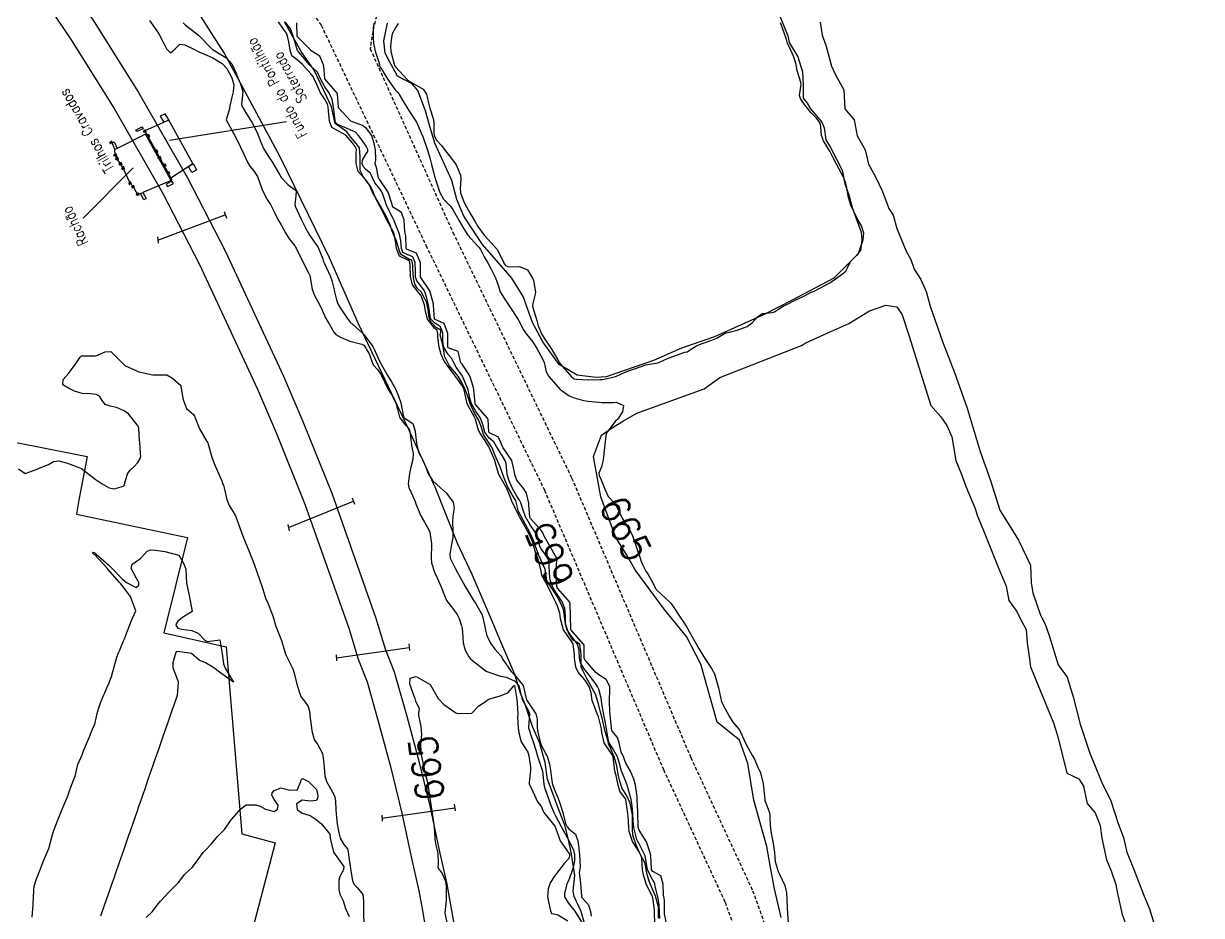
# Model space of a CAD drawing. Header units: metres. Extents: x 292545 to 299085, y 7450245 to 7463078.
# Drawn here: x 296191.6 to 296359.2, y 7457935.9 to 7458062.8 of the extents above; entities that cross this region are included whole.
import ezdxf
from ezdxf.enums import TextEntityAlignment as Align

# ---------------------------------------------------------------- set-up
doc = ezdxf.new("R2010")
doc.units = ezdxf.units.M
doc.linetypes.add('CONTINUO', pattern=[0])
doc.linetypes.add('DASHED', pattern=[0.75, 0.5, -0.25])
doc.layers.get('0').update_dxf_attribs({"color": 255})
for name, color, linetype in [('_TR_CRAVADO', 45, 'CONTINUO'), ('Cotas', 45, 'Continuous'), ('Curvas de Nivel 1m', 11, 'Continuous'), ('Curvas de Nivel 5m', 15, 'Continuous'), ('Edificações', 30, 'Continuous'), ('Hidrografia', 140, 'Continuous'), ('Linha Férrea', 20, 'Continuous'), ('PALIÇADA', 45, 'CONTINUO'), ('PONTILHÃO', 45, 'CONTINUO'), ('Pórtico', 62, 'Continuous'), ('RACHÃO', 45, 'CONTINUO'), ('TEXTO', 45, 'Continuous'), ('Vias Secundárias', 230, 'DASHED')]:
    doc.layers.add(name, color=color, linetype=linetype)
doc.styles.add('ROMANS', font='romans', dxfattribs={"height": 0.2})
doc.styles.get("Standard").update_dxf_attribs({"font": 'simplex.shx'})
doc.styles.add('Style-STANDARD', font='STANDARD.shx')

# ---------------------------------------------------------------- blocks, each defined once
blk = doc.blocks.new('SIMB_TR_CRAVADO')
at = {"color": 0, "linetype": 'Continuous', "flags": 128}
for points in [[(-0.49, 0.74), (-0.49, 0.46)], [(-0.43, 0.4), (-0.2, 0.4)], [(-0.34, 0.89), (0.33, 0.89)], [(-0.15, 0.35), (-0.15, -0.35)], [(0.15, 0.35), (0.15, -0.35)], [(0.2, 0.4), (0.43, 0.4)], [(0.49, 0.74), (0.49, 0.46)], [(-0.91, -0.64), (-0.91, -0.78)], [(-0.91, -0.78), (0.91, -0.78)], [(-0.85, -0.58), (-0.37, -0.58)], [(0.37, -0.58), (0.84, -0.58)], [(0.91, -0.64), (0.91, -0.78)]]:
    blk.add_lwpolyline(points, dxfattribs=at)
at = {"color": 0, "linetype": 'Continuous'}
for centre, radius, start, end in [((-0.34, 0.74), 0.156, 90, 180), ((-0.43, 0.46), 0.0616, 180, 270), ((-0.2, 0.35), 0.0558, 0, 90), ((0.2, 0.35), 0.0558, 90, 180), ((0.33, 0.74), 0.156, 0, 90), ((0.43, 0.46), 0.0616, 270, 0), ((-0.85, -0.64), 0.0642, 90, 180), ((-0.37, -0.35), 0.226, 270, 0), ((0.37, -0.35), 0.226, 180, 270), ((0.84, -0.64), 0.0642, 0, 90)]:
    blk.add_arc(centre, radius, start, end, dxfattribs=at)
at = {"color": 0}
blk.add_point((0, 0), dxfattribs=at)
for tag in ['desc:', 'cota:', 'pto:']:
    blk.add_attdef(tag, (0, 0), '', height=1)

msp = doc.modelspace()

# ---------------------------------------------------------------- linework, layer by layer
at = {"layer": 'Curvas de Nivel 1m', "flags": 128}
for points, elevation in [([(296209.51, 7458063.22), (296210.57, 7458061.73), (296210.92, 7458061.21), (296211.34, 7458060.41), (296211.93, 7458059.2), (296212.53, 7458058.6), (296213.16, 7458059.18), (296213.85, 7458059.86), (296214.54, 7458059.78), (296215.82, 7458059.15), (296216.53, 7458058.77), (296217.68, 7458058.28), (296218.52, 7458057.93), (296219.84, 7458057.1), (296220.51, 7458056.38), (296221.23, 7458055.08), (296221.51, 7458054.05), (296221.43, 7458053.08), (296221.23, 7458052.31), (296220.96, 7458051.08), (296220.89, 7458050.64), (296220.42, 7458049.09), (296221.53, 7458047.08), (296222.38, 7458045.42), (296222.49, 7458045.18), (296222.54, 7458045.07), (296222.69, 7458044.74), (296223.45, 7458043.05), (296223.78, 7458042.49), (296224.33, 7458041.86), (296224.91, 7458041.03), (296225.24, 7458040.1), (296225.59, 7458039.03), (296226.28, 7458037.77), (296226.76, 7458037.02), (296227.26, 7458036.01), (296227.76, 7458035), (296228.24, 7458034.16), (296228.87, 7458032.99), (296229.39, 7458032.15), (296230.2, 7458031.14), (296230.32, 7458030.97), (296230.44, 7458030.73), (296231.31, 7458028.96), (296232.16, 7458027.31), (296232.33, 7458026.95), (296232.4, 7458026.69), (296232.66, 7458024.94), (296233.05, 7458024.01), (296233.67, 7458022.93), (296234.1, 7458021.99), (296234.59, 7458020.92), (296235.12, 7458019.96), (296235.75, 7458018.9), (296236.06, 7458018.56), (296236.82, 7458018.13), (296238.04, 7458017.6), (296239.73, 7458017.17), (296240.04, 7458017.04), (296240.19, 7458016.86), (296240.85, 7458015.68), (296241.13, 7458014.84), (296241.37, 7458014.21), (296242, 7458013.5), (296242.51, 7458012.82), (296242.97, 7458011.83), (296243.44, 7458010.82), (296243.95, 7458010.01), (296244.6, 7458008.8), (296244.8, 7458007.93), (296245.08, 7458006.8), (296245.9, 7458005.71), (296246.37, 7458005.26), (296246.55, 7458004.78), (296246.7, 7458003.59), (296246.83, 7458002.78), (296247.03, 7458001.6), (296246.99, 7458000.77), (296246.71, 7457999.65), (296246.54, 7457998.78), (296246.35, 7457997.32), (296246.41, 7457996.78), (296246.99, 7457995.56), (296247.33, 7457994.77), (296247.45, 7457994.45), (296247.76, 7457993.64), (296248.16, 7457992.76), (296248.64, 7457991.85), (296249.29, 7457990.74), (296249.4, 7457990.43), (296249.67, 7457988.74), (296249.67, 7457988.71), (296249.59, 7457986.74), (296249.67, 7457986.06), (296250.09, 7457984.74), (296250.44, 7457983.94), (296251, 7457982.73), (296251.62, 7457981.16), (296251.74, 7457980.84), (296251.81, 7457980.72), (296252.5, 7457979.81), (296253.33, 7457978.69), (296253.42, 7457978.53), (296253.58, 7457978.12), (296253.94, 7457977.07), (296254.01, 7457976.69), (296254.05, 7457976.2), (296254.18, 7457974.69), (296254.45, 7457973.61), (296254.95, 7457972.68), (296255.22, 7457972.39), (296255.51, 7457972.16), (296257.44, 7457970.65), (296257.49, 7457970.62), (296257.55, 7457970.59), (296259.48, 7457969.92), (296260.3, 7457969.79), (296261.47, 7457969.28), (296262.08, 7457968.59), (296262.29, 7457967.75), (296262.57, 7457966.59), (296263.42, 7457965.07), (296263.62, 7457964.58), (296263.46, 7457962.64), (296263.46, 7457962.58), (296263.93, 7457961.13), (296264.11, 7457960.57), (296264.52, 7457959.4), (296264.76, 7457958.56), (296264.88, 7457958.1), (296265.33, 7457956.85), (296265.42, 7457956.55), (296265.44, 7457956.43), (296265.64, 7457954.55), (296265.75, 7457954.09), (296266.29, 7457952.54), (296266.54, 7457951.81), (296267.07, 7457950.53), (296267.25, 7457950.17), (296268.13, 7457948.52), (296269.2, 7457946.53), (296269.87, 7457945.18), (296270.01, 7457944.5), (296270, 7457943.66), (296269.78, 7457942.5), (296269.14, 7457940.81), (296269.03, 7457940.62), (296268.97, 7457940.51), (296268.57, 7457939.07), (296268.59, 7457938.52), (296269.1, 7457937.7), (296270.07, 7457936.5), (296271.07, 7457934.89)], 664), ([(296214.3, 7458062.88), (296214.58, 7458062.62), (296216.49, 7458061.14), (296216.56, 7458061.08), (296218.49, 7458059.11), (296218.52, 7458059.09), (296218.53, 7458059.08), (296218.59, 7458059.05), (296220.52, 7458057.84), (296221.22, 7458057.08), (296221.86, 7458055.72), (296222.11, 7458055.07), (296222.48, 7458054.19), (296222.79, 7458053.07), (296222.63, 7458051.26), (296222.65, 7458051.07), (296223.31, 7458049.93), (296223.91, 7458049.05), (296224.1, 7458048.74), (296224.4, 7458048.15), (296224.92, 7458047.03), (296225.26, 7458046.15), (296225.75, 7458045.03), (296226.36, 7458044), (296227.01, 7458043.01), (296228.02, 7458041.31), (296228.2, 7458041), (296228.32, 7458040.84), (296229.23, 7458039.9), (296230.3, 7458039.08), (296230.39, 7458038.97), (296230.41, 7458038.86), (296230.29, 7458037.78), (296230.2, 7458037.04), (296230.21, 7458036.97), (296230.23, 7458036.93), (296230.27, 7458036.82), (296231.11, 7458034.96), (296232.01, 7458033.17), (296232.14, 7458032.95), (296232.22, 7458032.83), (296233.54, 7458030.94), (296234.19, 7458029.3), (296234.26, 7458029.01), (296234.29, 7458028.93), (296234.39, 7458028.72), (296235.23, 7458026.91), (296235.46, 7458026.22), (296235.78, 7458024.91), (296235.85, 7458024.63), (296236.12, 7458023.49), (296236.33, 7458022.9), (296236.64, 7458022.36), (296237.64, 7458020.88), (296238.08, 7458020.31), (296239.69, 7458018.86), (296240.06, 7458018.49), (296241.32, 7458016.84), (296241.56, 7458016.37), (296242.02, 7458015.29), (296242.23, 7458014.83), (296242.49, 7458014.34), (296243.36, 7458012.82), (296243.98, 7458011.79), (296244.55, 7458010.8), (296244.97, 7458009.78), (296245.29, 7458008.8), (296245.63, 7458007.08), (296245.7, 7458006.79), (296245.91, 7458006.58), (296247.01, 7458005.88), (296247.35, 7458004.77), (296247.39, 7458004.27), (296247.57, 7458002.76), (296247.86, 7458001.73), (296248.36, 7458000.75), (296248.81, 7457999.77), (296249.16, 7457998.75), (296249.81, 7457997.75), (296250.95, 7457996.73), (296251.79, 7457995.96), (296252.72, 7457994.71), (296252.89, 7457993.83), (296252.71, 7457992.71), (296252.63, 7457991.82), (296252.69, 7457990.71), (296252.67, 7457989.67), (296252.52, 7457988.71), (296252.25, 7457987.28), (296252.32, 7457986.71), (296252.98, 7457985.38), (296253.37, 7457984.69), (296253.47, 7457984.51), (296253.65, 7457984.15), (296254.43, 7457982.68), (296255.6, 7457980.79), (296255.68, 7457980.67), (296255.94, 7457980.33), (296256.88, 7457978.66), (296257.24, 7457976.98), (296257.29, 7457976.65), (296257.55, 7457975.71), (296258.03, 7457974.64), (296258.67, 7457973.78), (296259.52, 7457972.84), (296259.66, 7457972.62), (296259.82, 7457972.3), (296260.99, 7457970.61), (296261.49, 7457970.13), (296262.69, 7457968.59), (296263.08, 7457966.95), (296263.16, 7457966.58), (296263.44, 7457966.13), (296264.5, 7457964.56), (296264.68, 7457963.83), (296264.69, 7457962.56), (296264.79, 7457961.96), (296265.12, 7457960.55), (296265.36, 7457959.94), (296266.12, 7457958.54), (296266.44, 7457957.43), (296266.59, 7457956.54), (296266.78, 7457955.06), (296266.88, 7457954.53), (296267.29, 7457953.42), (296267.68, 7457952.53), (296267.93, 7457951.86), (296268.34, 7457950.52), (296268.75, 7457948.99), (296268.95, 7457948.51), (296269.22, 7457948.19), (296270.15, 7457947.43), (296270.46, 7457946.49), (296270.56, 7457945.85), (296270.72, 7457944.49), (296270.8, 7457942.84), (296270.76, 7457942.49), (296270.67, 7457942.01), (296270.88, 7457940.48), (296270.99, 7457938.61), (296271.01, 7457938.49), (296271.1, 7457938.37), (296271.99, 7457937.38), (296272.28, 7457936.47), (296272.4, 7457935.79)], 663), ([(296281.44, 7457934.73), (296281.39, 7457936.37), (296281.38, 7457936.66), (296281.16, 7457938.37), (296281.11, 7457938.54), (296280.23, 7457940.38), (296279.85, 7457941.68), (296279.71, 7457942.38), (296279.57, 7457944), (296279.5, 7457944.39), (296279.19, 7457944.94), (296278.26, 7457946.4), (296277.81, 7457947.82), (296277.73, 7457948.4), (296277.64, 7457950.01), (296277.61, 7457950.41), (296277.3, 7457952.38), (296277.3, 7457952.41), (296277.27, 7457952.46), (296276.44, 7457953.58), (296276.22, 7457954.43), (296275.96, 7457955.78), (296275.75, 7457956.43), (296275.68, 7457956.79), (296275.5, 7457958.44), (296275.35, 7457958.76), (296274.24, 7457960.45), (296273.91, 7457961.93), (296273.84, 7457962.46), (296273.41, 7457964.14), (296273.3, 7457964.46), (296273.18, 7457964.7), (296272.53, 7457966.47), (296272.36, 7457967.56), (296272.08, 7457968.47), (296271.48, 7457969.39), (296270.54, 7457970.49), (296270.19, 7457971.19), (296270.01, 7457972.5), (296270, 7457972.99), (296269.81, 7457974.51), (296269.54, 7457974.96), (296268.43, 7457976.52), (296268, 7457978.1), (296267.99, 7457978.53), (296267.94, 7457978.88), (296267.6, 7457979.89), (296267.31, 7457980.53), (296266.99, 7457981.16), (296266.29, 7457982.54), (296265.65, 7457983.84), (296265.38, 7457984.28), (296265.3, 7457984.56), (296265.28, 7457984.94), (296264.85, 7457986.56), (296264.49, 7457987.37), (296264.18, 7457988.57), (296264.09, 7457988.95), (296263.72, 7457989.83), (296263.34, 7457990.58), (296262.82, 7457991.5), (296262.2, 7457992.59), (296262.06, 7457992.9), (296261.76, 7457993.5), (296261.19, 7457994.61), (296260.8, 7457995.59), (296260.38, 7457996.61), (296259.81, 7457997.64), (296259.22, 7457998.63), (296258.9, 7457999.7), (296258.68, 7458000.64), (296257.87, 7458002.49), (296257.79, 7458002.65), (296257.64, 7458002.89), (296256.47, 7458004.66), (296256.3, 7458005.06), (296255.91, 7458006.48), (296255.84, 7458006.67), (296255.72, 7458006.87), (296254.75, 7458008.68), (296254.38, 7458010.26), (296254.3, 7458010.69), (296253.97, 7458011.33), (296252.97, 7458012.71), (296252.55, 7458013.27), (296252.01, 7458013.97), (296251.48, 7458014.73), (296251.05, 7458015.7), (296250.74, 7458016.73), (296250.58, 7458018.21), (296250.58, 7458018.73), (296250.45, 7458019.11), (296250.07, 7458019.46), (296249.08, 7458020.75), (296248.77, 7458022.08), (296248.67, 7458022.75), (296248.12, 7458024.12), (296247.6, 7458024.77), (296246.96, 7458025.6), (296246.69, 7458026.78), (296246.6, 7458028.36), (296246.58, 7458028.78), (296246.47, 7458029.07), (296246.19, 7458029.19), (296245.09, 7458029.7), (296244.69, 7458030.8), (296244.64, 7458031.24), (296244.35, 7458032.81), (296244.23, 7458033.12), (296243.29, 7458034.82), (296242.29, 7458036.81), (296242.28, 7458036.83), (296242.27, 7458036.85), (296241.61, 7458038.16), (296241.37, 7458038.84), (296241.01, 7458039.55), (296240.32, 7458040.56), (296240.02, 7458040.86), (296239.21, 7458041.74), (296238.95, 7458042.87), (296238.94, 7458044.29), (296238.96, 7458044.87), (296238.8, 7458045.3), (296238.38, 7458045.88), (296237.48, 7458046.89), (296236.4, 7458047.49), (296235.48, 7458047.99), (296235.12, 7458048.92), (296234.99, 7458050.36), (296234.93, 7458050.92), (296234.84, 7458051.32), (296234.45, 7458052.06), (296233.86, 7458052.94), (296233.39, 7458054.03), (296232.98, 7458054.94), (296232.81, 7458055.26), (296232.5, 7458055.62), (296231.31, 7458056.96), (296230.52, 7458057.65), (296229.76, 7458058.21), (296229.52, 7458058.99), (296229.35, 7458060.19), (296229.16, 7458060.99), (296229, 7458061.43), (296228.57, 7458061.99), (296227.88, 7458063.01)], 663), ([(296282.15, 7457935.43), (296282.11, 7457936.35), (296282.07, 7457937.33), (296281.92, 7457938.36), (296281.49, 7457940), (296281.44, 7457940.37), (296281.37, 7457940.6), (296281.14, 7457940.91), (296280.41, 7457942.38), (296280.26, 7457943.28), (296280.06, 7457944.38), (296279.2, 7457946.06), (296279.01, 7457946.39), (296278.89, 7457946.71), (296278.44, 7457948.4), (296278.35, 7457949.29), (296278.3, 7457950.4), (296278.2, 7457951.47), (296278.05, 7457952.4), (296277.6, 7457954.1), (296277.5, 7457954.41), (296277.3, 7457954.92), (296276.72, 7457956.42), (296276.42, 7457957.51), (296276.14, 7457958.43), (296275.36, 7457959.77), (296274.95, 7457960.44), (296274.79, 7457961.03), (296274.55, 7457962.45), (296274.35, 7457963.51), (296274.18, 7457964.45), (296273.88, 7457966.01), (296273.84, 7457966.46), (296273.82, 7457966.82), (296273.46, 7457968.08), (296273.28, 7457968.46), (296272.92, 7457969.02), (296271.78, 7457970.48), (296271.5, 7457970.82), (296270.84, 7457971.83), (296270.7, 7457972.49), (296270.68, 7457973.65), (296270.44, 7457974.5), (296269.55, 7457975.69), (296268.97, 7457976.52), (296268.75, 7457977.34), (296268.72, 7457978.52), (296268.63, 7457979.56), (296268.26, 7457980.52), (296267.62, 7457981.44), (296266.94, 7457982.54), (296266.55, 7457983.63), (296266.43, 7457984.54), (296266.42, 7457985.79), (296266.29, 7457986.54), (296265.69, 7457987.46), (296265.22, 7457988.08), (296265.04, 7457988.56), (296264.78, 7457989.63), (296264.32, 7457990.57), (296263.74, 7457991.39), (296263.05, 7457992.58), (296262.72, 7457993.54), (296262.36, 7457994.59), (296262.16, 7457994.98), (296261.78, 7457995.54), (296261.19, 7457996.61), (296260.71, 7457997.71), (296260.44, 7457998.61), (296260.27, 7458000.19), (296260.15, 7458000.62), (296259.85, 7458001.11), (296258.93, 7458002.63), (296258.52, 7458003.28), (296257.88, 7458003.8), (296257.26, 7458004.66), (296256.97, 7458005.72), (296256.64, 7458006.66), (296255.93, 7458007.67), (296255.33, 7458008.68), (296255.13, 7458009.5), (296254.89, 7458010.68), (296254.06, 7458012.62), (296254.03, 7458012.69), (296253.99, 7458012.74), (296253.19, 7458013.89), (296252.76, 7458014.71), (296252.51, 7458015.2), (296252.02, 7458015.69), (296251.41, 7458016.73), (296251.28, 7458017.5), (296251.28, 7458018.72), (296250.96, 7458019.62), (296250.08, 7458020.22), (296249.58, 7458020.75), (296249.42, 7458021.42), (296249.25, 7458022.75), (296248.96, 7458023.91), (296248.66, 7458024.75), (296248.14, 7458025.46), (296247.56, 7458026.18), (296247.39, 7458026.77), (296247.37, 7458027.57), (296247.33, 7458028.77), (296247, 7458029.59), (296246.19, 7458029.92), (296245.59, 7458030.19), (296245.38, 7458030.79), (296245.31, 7458031.89), (296245.1, 7458032.8), (296244.35, 7458034.71), (296244.32, 7458034.81), (296244.31, 7458034.86), (296244.25, 7458034.94), (296243.3, 7458036.82), (296242.76, 7458038.36), (296242.59, 7458038.83), (296242.3, 7458039.25), (296241.61, 7458040.13), (296241.25, 7458040.85), (296240.96, 7458041.48), (296240.33, 7458042.03), (296239.91, 7458042.43), (296239.8, 7458042.86), (296239.85, 7458043.35), (296240.36, 7458044.25), (296240.61, 7458044.6), (296240.61, 7458044.85), (296240.38, 7458045.32), (296239.74, 7458046.22), (296239.27, 7458046.87), (296238.85, 7458047.32), (296238.4, 7458047.54), (296237.32, 7458047.98), (296236.41, 7458048.38), (296236.09, 7458048.58), (296235.96, 7458048.91), (296235.9, 7458049.43), (296235.7, 7458050.91), (296235.51, 7458051.97), (296235.08, 7458052.92), (296234.48, 7458053.78), (296233.87, 7458054.93), (296233.42, 7458055.86), (296232.51, 7458056.7), (296232.24, 7458056.95), (296230.81, 7458058.69), (296230.58, 7458058.97), (296230.53, 7458059.08), (296229.96, 7458060.98), (296229.6, 7458062.02), (296228.88, 7458063)], 664), ([(296244.9, 7458062.81), (296244.58, 7458062.29), (296244.07, 7458061.31), (296243.95, 7458060.82), (296243.81, 7458059.55), (296243.85, 7458058.82), (296244.32, 7458057), (296244.4, 7458056.81), (296244.51, 7458056.62), (296246.24, 7458054.78), (296246.37, 7458054.67), (296246.48, 7458054.59), (296246.89, 7458054.36), (296248.47, 7458053.43), (296248.93, 7458052.76), (296249.11, 7458052.1), (296249.42, 7458050.75), (296249.87, 7458049.3), (296249.98, 7458048.74), (296250.01, 7458047.13), (296250.08, 7458046.74), (296250.39, 7458046.19), (296251.08, 7458045.43), (296251.62, 7458044.72), (296252.36, 7458043.8), (296253.18, 7458042.7), (296253.79, 7458041.23), (296253.85, 7458040.69), (296253.74, 7458039.25), (296253.8, 7458038.69), (296254.28, 7458037.44), (296254.64, 7458036.69), (296255.1, 7458035.84), (296255.8, 7458034.67), (296256.24, 7458033.93), (296257.16, 7458032.66), (296257.67, 7458032.1), (296258.21, 7458031.56), (296259.02, 7458030.63), (296259.9, 7458028.9), (296260.02, 7458028.62), (296260.17, 7458028.38), (296260.63, 7458028.15), (296262.17, 7458028.23), (296263.33, 7458027.75), (296264.05, 7458026.57), (296264.08, 7458026.5), (296264.15, 7458026.25), (296264.46, 7458024.57), (296264.43, 7458024.27), (296264.11, 7458023.15), (296264.02, 7458022.66), (296264.04, 7458022.57), (296264.06, 7458022.52), (296264.1, 7458022.39), (296264.64, 7458020.56), (296264.84, 7458019.79), (296265.37, 7458018.56), (296266.05, 7458017.47), (296266.69, 7458016.54), (296267.63, 7458014.92), (296267.85, 7458014.53), (296268.01, 7458014.31), (296269.6, 7458012.51), (296269.8, 7458012.32), (296269.98, 7458012.24), (296270.28, 7458012.2), (296271.98, 7458012.1), (296273.66, 7458012.13), (296273.98, 7458012.16), (296274.23, 7458012.2), (296275.27, 7458012.44), (296275.84, 7458012.58), (296275.99, 7458012.64), (296277.23, 7458013.18), (296278, 7458013.47), (296278.7, 7458013.7), (296280.01, 7458014.17), (296280.18, 7458014.21), (296281.02, 7458014.37), (296281.85, 7458014.53), (296282.02, 7458014.58), (296283.26, 7458015.11), (296284.02, 7458015.42), (296285.73, 7458016.01), (296286.03, 7458016.1), (296286.18, 7458016.16), (296286.39, 7458016.31), (296287.39, 7458016.95), (296288.04, 7458017.2), (296289.54, 7458017.76), (296290.05, 7458017.94), (296290.28, 7458018.03), (296290.63, 7458018.25), (296291.53, 7458018.78), (296292.06, 7458018.88), (296293.15, 7458019.15), (296294.07, 7458019.48), (296294.6, 7458019.68), (296295.29, 7458020.2), (296296.09, 7458021.12), (296296.77, 7458021.51), (296298.1, 7458021.68), (296298.48, 7458021.78), (296299.05, 7458022.16), (296299.69, 7458022.57), (296300.11, 7458022.76), (296301.4, 7458023.42), (296302.12, 7458023.78), (296302.36, 7458023.88), (296302.83, 7458024.11), (296303.69, 7458024.55), (296304.13, 7458024.73), (296305.04, 7458025.19), (296306.15, 7458025.79), (296306.33, 7458025.88), (296306.62, 7458026.07), (296307.51, 7458026.7), (296308.16, 7458027.16), (296308.63, 7458027.58), (296308.87, 7458028.04), (296309.29, 7458028.93), (296310.2, 7458029.81), (296310.32, 7458029.91), (296310.4, 7458030.03), (296310.53, 7458030.35), (296311.09, 7458032.02), (296311.18, 7458032.96), (296310.84, 7458034.02), (296310.26, 7458035.03), (296309.75, 7458036.04), (296309.36, 7458036.96), (296308.99, 7458038.04), (296308.71, 7458039.65), (296308.64, 7458040.05), (296308.32, 7458040.85), (296307.67, 7458042.06), (296306.91, 7458043.51), (296306.64, 7458044.07), (296306.37, 7458044.61), (296305.45, 7458046.08), (296305.15, 7458046.84), (296305.06, 7458048.09), (296304.95, 7458048.63), (296304.43, 7458049.34), (296303.64, 7458050.11), (296302.46, 7458051.64), (296302.17, 7458052.12), (296302.02, 7458052.57), (296302.25, 7458054.12), (296302.21, 7458054.4), (296301.72, 7458056.13), (296301.5, 7458057.15), (296301.16, 7458058.13), (296300.55, 7458059.51), (296300.34, 7458059.93), (296300.28, 7458060.14), (296300.2, 7458060.5), (296299.6, 7458062.15), (296299.32, 7458062.89)], 664), ([(296192.82, 7457935.66), (296192.96, 7457937.41), (296192.97, 7457937.53), (296193.05, 7457939.41), (296193.06, 7457939.47), (296193.12, 7457940.06), (296193.44, 7457941.1), (296193.56, 7457941.41), (296194.01, 7457942.54), (296194.36, 7457943.4), (296194.6, 7457943.97), (296195.18, 7457945.39), (296195.71, 7457947.38), (296195.94, 7457948.1), (296196.43, 7457949.37), (296197.25, 7457951.36), (296197.85, 7457952.78), (296198.05, 7457953.35), (296198.35, 7457954.29), (296198.8, 7457955.35), (296198.94, 7457955.71), (296199.32, 7457957.34), (296199.92, 7457958.76), (296200.15, 7457959.33), (296200.7, 7457960.65), (296200.97, 7457961.32), (296201.38, 7457962.31), (296201.68, 7457963.02), (296201.77, 7457963.31), (296202.08, 7457964.64), (296202.26, 7457965.3), (296202.57, 7457966.16), (296203.04, 7457967.29), (296203.16, 7457967.58), (296203.46, 7457968.29), (296203.76, 7457969), (296203.87, 7457969.28), (296204.1, 7457969.9), (296204.49, 7457971.28), (296204.89, 7457972.65), (296205.11, 7457973.27), (296205.23, 7457973.55), (296205.53, 7457974.26), (296205.82, 7457974.97), (296205.94, 7457975.26), (296206.41, 7457976.39), (296206.73, 7457977.25), (296206.95, 7457977.87), (296207.58, 7457979.24), (296206.82, 7457981.25), (296205.63, 7457982.82), (296205.42, 7457983.05), (296205.26, 7457983.27), (296203.66, 7457985.11), (296203.49, 7457985.29), (296201.68, 7457987.24), (296201.62, 7457987.31), (296201.41, 7457987.59), (296201.68, 7457987.51), (296201.93, 7457987.31), (296203.67, 7457985.75), (296203.91, 7457985.53), (296204.16, 7457985.28), (296205.64, 7457983.78), (296206.23, 7457983.25), (296207.63, 7457982.53), (296207.98, 7457982.89), (296207.98, 7457983.24), (296207.64, 7457983.94), (296206.91, 7457985.25), (296207.07, 7457985.85), (296207.67, 7457986.31), (296208.22, 7457986.69), (296208.77, 7457987.23), (296209.18, 7457987.73), (296209.69, 7457987.93), (296210.36, 7457987.88), (296211.69, 7457987.68), (296213.68, 7457987.17), (296214.42, 7457985.9), (296214.7, 7457985.15), (296214.72, 7457984.09), (296214.8, 7457983.16), (296215.13, 7457981.64), (296215.22, 7457981.15), (296215.58, 7457979.15), (296214.38, 7457978.35), (296213.57, 7457977.75), (296213.33, 7457977.4), (296213.27, 7457977.17), (296213.56, 7457976.75), (296214.12, 7457976.6), (296215.56, 7457976.41), (296216.46, 7457976.04), (296217.36, 7457975.12), (296217.54, 7457974.95), (296217.8, 7457974.85), (296219.54, 7457975.1), (296219.86, 7457973.09), (296220.07, 7457971.67), (296220.28, 7457971.09), (296221.46, 7457969.08), (296219.48, 7457970.51), (296218.7, 7457971.11), (296217.5, 7457971.84), (296216.6, 7457972.23), (296215.51, 7457973.15), (296213.52, 7457973.42), (296213.31, 7457973.38), (296213.21, 7457973.17), (296212.82, 7457971.85), (296212.84, 7457971.18), (296213.48, 7457969.51), (296213.58, 7457969.17), (296213.6, 7457969.04), (296213.44, 7457967.17), (296212.93, 7457965.68), (296212.76, 7457965.18), (296212.41, 7457964.18), (296212.06, 7457963.18), (296211.89, 7457962.68), (296211.37, 7457961.19), (296210.69, 7457959.2), (296210.34, 7457958.21), (296209.99, 7457957.21), (296209.3, 7457955.22), (296208.79, 7457953.73), (296208.62, 7457953.23), (296208.27, 7457952.23), (296207.92, 7457951.23), (296207.75, 7457950.73), (296207.23, 7457949.24), (296206.71, 7457947.75), (296206.54, 7457947.25), (296206.19, 7457946.26), (296205.85, 7457945.26), (296205.16, 7457943.27), (296204.64, 7457941.78), (296204.47, 7457941.28), (296204.12, 7457940.28), (296203.78, 7457939.28), (296203.61, 7457938.78), (296203.09, 7457937.29), (296202.57, 7457935.8)], 666), ([(296209.07, 7457935.61), (296209.91, 7457936.38), (296210.52, 7457937.21), (296210.76, 7457937.54), (296211.1, 7457937.9), (296212.26, 7457939.18), (296213.12, 7457940.05), (296213.7, 7457940.6), (296214.09, 7457941.16), (296214.54, 7457941.76), (296215.15, 7457942.31), (296215.6, 7457942.71), (296215.91, 7457943.14), (296217.18, 7457944.85), (296217.43, 7457945.12), (296218.29, 7457946.01), (296219.2, 7457947.1), (296220.2, 7457948.11), (296220.84, 7457949.08), (296221, 7457949.32), (296221.24, 7457949.59), (296222.52, 7457951.06), (296223.26, 7457951.63), (296224.67, 7457951.62), (296225.26, 7457951.42), (296226.01, 7457951.02), (296227.25, 7457950.68), (296227.75, 7457951), (296227.81, 7457951.56), (296227.27, 7457952.39), (296226.91, 7457953.01), (296226.97, 7457953.32), (296227.28, 7457953.68), (296228.27, 7457954.02), (296229.28, 7457953.78), (296230.53, 7457953.72), (296231.06, 7457954.96), (296231.1, 7457955.16), (296231.31, 7457955.39), (296231.6, 7457955.25), (296232.14, 7457954.95), (296233.29, 7457953.8), (296233.46, 7457952.93), (296233.48, 7457952.72), (296233.27, 7457952.22), (296232.45, 7457952.13), (296231.27, 7457952.29), (296230.45, 7457951.78), (296230.53, 7457950.97), (296231.25, 7457950.42), (296232.41, 7457950.11), (296233.24, 7457949.56), (296233.56, 7457949.25), (296233.98, 7457948.92), (296235.21, 7457947.44), (296235.25, 7457946.91), (296235.25, 7457946.86), (296235.73, 7457944.9), (296237.15, 7457942.91), (296237.16, 7457942.89), (296237.15, 7457942.38), (296236.6, 7457941.43), (296236.47, 7457940.9), (296236.45, 7457939.57), (296236.63, 7457938.89), (296237.1, 7457937.97), (296237.4, 7457936.89), (296237.93, 7457935.73)], 666)]:
    msp.add_lwpolyline(points, dxfattribs=dict(at, elevation=elevation))
at = {"layer": 'Curvas de Nivel 5m', "elevation": 665, "flags": 128}
for points in [[(296283.07, 7457934.98), (296282.84, 7457936.1), (296282.82, 7457936.34), (296282.8, 7457938.04), (296282.76, 7457938.35), (296282.68, 7457938.78), (296282.61, 7457940.35), (296282.29, 7457941.5), (296281.15, 7457942.15), (296280.99, 7457942.37), (296280.95, 7457942.57), (296280.85, 7457944.37), (296280.78, 7457944.78), (296280.24, 7457946.38), (296279.22, 7457948.02), (296279.07, 7457948.39), (296279.05, 7457948.57), (296279.03, 7457950.39), (296279.03, 7457950.62), (296278.93, 7457952.39), (296278.91, 7457952.76), (296278.67, 7457954.4), (296278.43, 7457955.27), (296277.98, 7457956.4), (296277.33, 7457957.56), (296277.1, 7457958.18), (296277.01, 7457958.42), (296276.67, 7457959.1), (296276.37, 7457960.43), (296276.15, 7457961.2), (296275.39, 7457962.11), (296275.28, 7457962.44), (296275.26, 7457962.58), (296275.07, 7457964.44), (296275.02, 7457964.84), (296274.98, 7457966.44), (296275.05, 7457968.03), (296275.03, 7457968.44), (296274.51, 7457969.48), (296273.48, 7457970.12), (296273.05, 7457970.46), (296271.51, 7457972.23), (296271.41, 7457972.38), (296271.39, 7457972.48), (296271.37, 7457974.32), (296271.3, 7457974.48), (296269.56, 7457976.43), (296269.5, 7457976.51), (296269.48, 7457976.59), (296269.46, 7457978.51), (296269.41, 7457980.31), (296269.32, 7457980.5), (296267.63, 7457982.39), (296267.54, 7457982.53), (296267.49, 7457982.67), (296267.38, 7457984.53), (296267.39, 7457984.8), (296267.5, 7457986.53), (296267.47, 7457986.75), (296266.46, 7457988.54), (296265.72, 7457989.76), (296265.5, 7457990.33), (296265.37, 7457990.56), (296263.75, 7457992.38), (296263.67, 7457992.57), (296263.51, 7457994.31), (296263.49, 7457994.57), (296263.18, 7457995.97), (296262.78, 7457996.59), (296261.81, 7457997.81), (296261.53, 7457998.6), (296261.48, 7457998.95), (296261.09, 7458000.61), (296259.87, 7458002.42), (296259.78, 7458002.62), (296259.19, 7458003.93), (296257.89, 7458004.56), (296257.83, 7458004.65), (296257.71, 7458006.44), (296257.63, 7458006.64), (296255.94, 7458008.59), (296255.89, 7458008.67), (296255.88, 7458008.74), (296255.69, 7458010.67), (296255.65, 7458010.99), (296255.13, 7458012.68), (296254.01, 7458014.31), (296253.84, 7458014.53), (296253.79, 7458014.69), (296253.44, 7458016.11), (296252.03, 7458016.67), (296251.99, 7458016.72), (296251.98, 7458016.78), (296251.97, 7458018.71), (296251.48, 7458020.12), (296250.08, 7458020.74), (296249.94, 7458022.74), (296249.92, 7458022.93), (296249.4, 7458024.75), (296248.15, 7458026.66), (296248.11, 7458026.72), (296248.1, 7458026.76), (296248.09, 7458026.82), (296248.09, 7458028.76), (296247.54, 7458030.11), (296246.2, 7458030.62), (296246.09, 7458030.67), (296246.06, 7458030.78), (296246.01, 7458032.57), (296245.97, 7458032.78), (296245.87, 7458033.14), (296245.76, 7458034.79), (296245.38, 7458035.91), (296244.27, 7458036.62), (296244.11, 7458036.81), (296244.04, 7458037.05), (296243.51, 7458038.82), (296242.32, 7458040.53), (296242.18, 7458040.69), (296242.13, 7458040.83), (296241.82, 7458042.32), (296241.66, 7458042.84), (296241.73, 7458043.46), (296241.69, 7458044.84), (296241.49, 7458045.73), (296241.16, 7458046.84), (296240.4, 7458047.86), (296239.82, 7458048.28), (296238.41, 7458048.79), (296238.19, 7458048.88), (296236.44, 7458050.8), (296236.42, 7458050.9), (296236.29, 7458052.73), (296236.22, 7458052.9), (296234.49, 7458054.91), (296234.32, 7458056.73), (296234.28, 7458056.92), (296233.76, 7458058.16), (296232.53, 7458058.93), (296232.51, 7458058.95), (296230.56, 7458060.96), (296230.49, 7458062.88)], [(296241.45, 7458062.84), (296241.37, 7458062.05), (296241.37, 7458060.84), (296241.41, 7458059.98), (296241.65, 7458058.84), (296242.21, 7458057.14), (296242.27, 7458056.83), (296242.32, 7458056.64), (296242.51, 7458056.37), (296243.43, 7458054.82), (296244.47, 7458053.36), (296244.75, 7458053.09), (296245.02, 7458052.8), (296245.53, 7458051.87), (296246.17, 7458050.78), (296246.44, 7458050.43), (296247.54, 7458048.77), (296248.39, 7458046.83), (296248.41, 7458046.76), (296248.42, 7458046.73), (296249.1, 7458044.75), (296249.42, 7458043.69), (296249.64, 7458042.75), (296250.13, 7458040.94), (296250.19, 7458040.74), (296250.32, 7458040.31), (296250.83, 7458038.73), (296251.37, 7458037.81), (296252.27, 7458036.9), (296252.43, 7458036.71), (296252.67, 7458036.31), (296253.6, 7458034.7), (296254.24, 7458033.58), (296254.85, 7458032.68), (296256.21, 7458031.15), (296256.45, 7458030.91), (296256.62, 7458030.66), (296257.14, 7458029.6), (296257.7, 7458028.65), (296258.17, 7458027.85), (296258.75, 7458026.63), (296259.08, 7458025.69), (296259.45, 7458024.63), (296260.12, 7458023.46), (296260.71, 7458022.61), (296261.99, 7458020.69), (296262.05, 7458020.6), (296262.08, 7458020.53), (296262.72, 7458019.24), (296263.2, 7458018.58), (296264.05, 7458017.54), (296264.65, 7458016.56), (296265.41, 7458015.17), (296265.67, 7458014.55), (296265.99, 7458013.25), (296266.35, 7458012.55), (296267.96, 7458010.71), (296268.07, 7458010.63), (296268.24, 7458010.53), (296269.27, 7458009.82), (296269.95, 7458009.52), (296271.29, 7458009.14), (296271.95, 7458009.04), (296272.47, 7458009), (296273.95, 7458008.85), (296275.5, 7458008.88), (296275.95, 7458008.9), (296276.96, 7458008.42), (296276.82, 7458007.53), (296276.15, 7458006.43), (296276, 7458006.34), (296275.91, 7458006.29), (296274.51, 7458004.45), (296274.33, 7458002.91), (296274.3, 7458002.45), (296274.1, 7458000.71), (296274.06, 7458000.46), (296273.84, 7457999.72), (296273.47, 7457998.82), (296273.51, 7457998.46), (296273.81, 7457997.89), (296274.39, 7457996.45), (296274.81, 7457995.48), (296275.77, 7457994.5), (296275.84, 7457994.43), (296275.9, 7457994.3), (296276.79, 7457992.42), (296277.73, 7457990.85), (296278.01, 7457990.41), (296278.24, 7457989.88), (296278.8, 7457988.4), (296279.35, 7457986.72), (296279.44, 7457986.39), (296279.67, 7457985.8), (296280.17, 7457984.89), (296280.5, 7457984.38), (296280.94, 7457983.66), (296281.57, 7457982.36), (296281.63, 7457982.28), (296282.36, 7457981.61), (296283.6, 7457980.45), (296283.7, 7457980.34), (296283.94, 7457980), (296285.07, 7457978.33), (296285.58, 7457977.59), (296286.05, 7457976.8), (296286.31, 7457976.31), (296287.39, 7457974.44), (296287.46, 7457974.29), (296287.49, 7457974.25), (296287.53, 7457974.17), (296288.64, 7457972.28), (296289.49, 7457971.01), (296289.93, 7457970.27), (296290.14, 7457969.6), (296290.48, 7457968.26), (296290.77, 7457966.93), (296290.93, 7457966.26), (296291.43, 7457965.26), (296292.01, 7457964.24), (296292.54, 7457963.37), (296293.39, 7457962.4), (296293.53, 7457962.22), (296293.63, 7457961.97), (296294.43, 7457960.21), (296295.35, 7457958.6), (296295.5, 7457958.36), (296295.58, 7457958.2), (296296.12, 7457956.98), (296296.5, 7457956.19), (296296.87, 7457954.61), (296296.92, 7457954.18), (296297.08, 7457952.38), (296297.12, 7457952.18), (296297.27, 7457951.78), (296297.72, 7457950.64), (296297.79, 7457950.17), (296297.79, 7457949.63), (296297.9, 7457948.17), (296298.11, 7457947.06), (296298.3, 7457946.16), (296298.48, 7457944.86), (296298.5, 7457944.16), (296298.55, 7457943.54), (296298.98, 7457942.15), (296299.03, 7457942.03), (296299.15, 7457941.85), (296299.95, 7457940.14), (296300.17, 7457939.08), (296300.23, 7457938.14), (296300.28, 7457936.95), (296300.32, 7457936.14), (296300.44, 7457934.77)], [(296190.86, 7457999.44), (296191.82, 7457998.76), (296193.55, 7457999.4), (296193.72, 7457999.5), (296193.83, 7457999.54), (296195.15, 7458000.07), (296195.84, 7458000.46), (296196.64, 7458000.57), (296197.84, 7458000.22), (296199.59, 7457999.57), (296199.83, 7457999.47), (296200.05, 7457999.33), (296201.81, 7457997.98), (296202.78, 7457997.3), (296203.79, 7457996.75), (296204.5, 7457996.57), (296205.8, 7457996.96), (296205.95, 7457997.11), (296205.98, 7457997.26), (296206.38, 7457998.7), (296206.77, 7457999.25), (296207.33, 7457999.75), (296207.84, 7458000.35), (296208.18, 7458000.9), (296208.29, 7458001.23), (296208.25, 7458001.63), (296208.13, 7458003.24), (296208.12, 7458003.48), (296207.99, 7458005.24), (296207.9, 7458005.52), (296206.53, 7458007.25), (296205.93, 7458007.69), (296204.81, 7458008.16), (296203.93, 7458008.36), (296203.23, 7458008.59), (296202.68, 7458009.3), (296202.42, 7458009.78), (296201.95, 7458010.01), (296201.16, 7458010.11), (296199.96, 7458010.14), (296198.83, 7458010.48), (296197.97, 7458010.89), (296197.19, 7458011.37), (296197.22, 7458012.13), (296197.99, 7458012.99), (296198.3, 7458013.36), (296198.95, 7458014.29), (296199.65, 7458015.34), (296199.85, 7458015.5), (296200.02, 7458015.52), (296201.8, 7458015.52), (296202.02, 7458015.56), (296203.23, 7458016.09), (296204.03, 7458016.14), (296204.89, 7458015.27), (296206, 7458014.13), (296207.99, 7458013.24), (296209.99, 7458012.82), (296210.37, 7458012.82), (296211.99, 7458012.81), (296212.81, 7458012.35), (296213.96, 7458011.28), (296213.99, 7458011.17), (296214.27, 7458009.49), (296214.34, 7458009.16), (296214.79, 7458008.01), (296215.78, 7458007.14), (296215.92, 7458006.92), (296216.64, 7458005.13), (296217.7, 7458003.3), (296217.81, 7458003.12), (296217.87, 7458002.92), (296218.4, 7458001.11), (296218.74, 7458000.21), (296219.2, 7457999.11), (296219.81, 7457997.74), (296219.97, 7457997.26), (296220.03, 7457997.1), (296220.14, 7457996.75), (296220.55, 7457995.09), (296220.88, 7457994.2), (296221.56, 7457993.07), (296221.64, 7457992.96), (296221.75, 7457992.73), (296222.38, 7457991.06), (296222.78, 7457990), (296223.15, 7457989.06), (296223.69, 7457987.68), (296223.94, 7457987.05), (296224.11, 7457986.61), (296224.7, 7457985.04), (296225.27, 7457983.4), (296225.4, 7457983.03), (296225.63, 7457982.32), (296225.93, 7457981.34), (296226.05, 7457981.02), (296226.42, 7457980.2), (296226.9, 7457979.01), (296227.07, 7457978.5), (296227.52, 7457977), (296227.53, 7457976.97), (296227.56, 7457976.89), (296228.31, 7457974.99), (296228.65, 7457973.86), (296228.94, 7457972.99), (296229.5, 7457971.81), (296229.91, 7457970.98), (296230.1, 7457970.36), (296230.45, 7457968.97), (296230.88, 7457967.54), (296231.13, 7457966.96), (296231.44, 7457966.57), (296232.11, 7457965.63), (296232.29, 7457964.95), (296232.41, 7457963.94), (296232.51, 7457962.94), (296232.62, 7457962.17), (296232.97, 7457960.94), (296233.11, 7457960.67), (296233.37, 7457960.33), (296234.12, 7457958.92), (296234.3, 7457957.95), (296234.36, 7457956.92), (296234.49, 7457955.74), (296234.72, 7457954.92), (296235.29, 7457953.93), (296235.85, 7457952.9), (296235.97, 7457952.2), (296236.03, 7457950.9), (296236.12, 7457949.78), (296236.25, 7457948.9), (296236.46, 7457947.65), (296236.66, 7457946.9), (296237.19, 7457946), (296237.68, 7457945.37), (296237.8, 7457944.88), (296237.88, 7457944.17), (296238.1, 7457942.88), (296238.23, 7457941.96), (296238.41, 7457940.87), (296238.61, 7457940.35), (296239.12, 7457939.83), (296239.89, 7457938.85), (296240, 7457937.95), (296239.98, 7457936.85), (296240, 7457935.92), (296240.02, 7457934.85)], [(296251.92, 7457934.71), (296251.59, 7457936.2), (296251.64, 7457936.71), (296251.81, 7457938), (296251.81, 7457938.71), (296251.8, 7457940.04), (296251.7, 7457940.71), (296251.15, 7457941.98), (296250.8, 7457942.38), (296250.62, 7457942.73), (296250.67, 7457943.22), (296250.59, 7457944.73), (296250.34, 7457945.88), (296250.2, 7457946.73), (296250.13, 7457947.82), (296250.04, 7457948.74), (296249.93, 7457949.43), (296249.75, 7457950.74), (296249.45, 7457952.56), (296249.42, 7457952.74), (296249.29, 7457953.97), (296249.15, 7457954.74), (296248.75, 7457956.19), (296248.65, 7457956.75), (296248.43, 7457957.85), (296248.22, 7457958.76), (296248.12, 7457960), (296248.17, 7457960.76), (296248.27, 7457961.64), (296248.19, 7457962.76), (296247.83, 7457964.35), (296247.86, 7457964.76), (296247.97, 7457965.3), (296247.44, 7457966.36), (296247.32, 7457966.77), (296247.25, 7457966.96), (296246.56, 7457968.78), (296246.62, 7457969.64), (296247.48, 7457969.9), (296249.46, 7457968.74), (296250.59, 7457966.73), (296251.43, 7457965.92), (296253.13, 7457964.7), (296253.41, 7457964.6), (296255.41, 7457964.67), (296256.37, 7457965.72), (296257.44, 7457966.39), (296257.59, 7457966.5), (296257.83, 7457966.64), (296259.45, 7457967.14), (296260.51, 7457967.55), (296261.44, 7457968.6), (296261.45, 7457968.61), (296261.78, 7457966.6), (296261.87, 7457966.16), (296261.93, 7457964.59), (296261.88, 7457964.12), (296261.98, 7457962.59), (296262.1, 7457961.88), (296262.42, 7457960.59), (296263.35, 7457959.11), (296263.52, 7457958.58), (296263.74, 7457956.99), (296263.76, 7457956.57), (296263.54, 7457954.81), (296263.57, 7457954.58), (296263.91, 7457953.96), (296264.5, 7457952.56), (296264.76, 7457952.05), (296265.26, 7457951.43), (296265.52, 7457950.82), (296265.66, 7457950.55), (296267.22, 7457948.57), (296267.25, 7457948.53), (296267.27, 7457948.48), (296267.99, 7457946.52), (296269.19, 7457944.77), (296269.28, 7457944.6), (296269.3, 7457944.51), (296269.29, 7457944.4), (296269.18, 7457943.99), (296268.48, 7457943.21), (296267.98, 7457942.52), (296267.61, 7457942.06), (296267.14, 7457941.48), (296266.56, 7457940.54), (296266.24, 7457939.66), (296266.18, 7457938.54), (296266.47, 7457937.16), (296266.59, 7457936.54), (296266.72, 7457936.18), (296267.08, 7457936.1), (296267.63, 7457935.97), (296269.07, 7457935.1)]]:
    msp.add_lwpolyline(points, dxfattribs=at)
at = {"layer": 'Edificações'}
msp.add_lwpolyline([(296184.56, 7458004.38), (296200.67, 7458001.21), (296199.44, 7457994.95), (296199.15, 7457992.99), (296214.92, 7457989.67), (296211.58, 7457976.09), (296220.42, 7457974.12), (296222.64, 7457947.5), (296227.41, 7457946.21), (296221.37, 7457923.22)], dxfattribs=at)
at = {"layer": 'Hidrografia'}
for points in [[(296271.51, 7457934.41), (296270.95, 7457936.47), (296269.95, 7457938.58), (296269.84, 7457939.34), (296270.06, 7457941.58), (296269.54, 7457944.91), (296269.05, 7457947.09), (296268.65, 7457948.73), (296267.88, 7457950.69), (296266.17, 7457955.29), (296265.81, 7457957.67), (296265.02, 7457960.51), (296264.05, 7457962.76), (296262.99, 7457965.89), (296262.33, 7457967.53), (296261.52, 7457970.18), (296259.53, 7457974.82), (296258.14, 7457978.1), (296255.43, 7457984.38), (296253.42, 7457988.73), (296250.16, 7457996.84), (296246.38, 7458005.1), (296239.27, 7458020.07), (296235.16, 7458029.46), (296228.1, 7458043.84), (296220.17, 7458058.62), (296210.24, 7458074.17)], [(296298.96, 7458064.57), (296300.35, 7458061.02), (296300.58, 7458060.09), (296301.78, 7458058.03), (296302.44, 7458055.9), (296302.56, 7458054.08), (296302.56, 7458052.17), (296303.1, 7458051.48), (296303.61, 7458050.67), (296305.23, 7458048.77), (296305.53, 7458047.94), (296305.77, 7458046.23), (296306.46, 7458045.13), (296308.11, 7458041.91), (296308.49, 7458039.97), (296309.06, 7458038.44), (296309.54, 7458036.62), (296310.41, 7458034.13), (296310.8, 7458033.11), (296310.89, 7458032), (296310.71, 7458030.45), (296309.97, 7458029.58), (296308.77, 7458028.43), (296306.94, 7458026.55), (296301, 7458023.43), (296297.02, 7458021.4), (296289.92, 7458018.22), (296285.22, 7458016.6), (296281.24, 7458014.84), (296274.52, 7458012.5), (296273.11, 7458012.44), (296270.39, 7458012.74), (296267.84, 7458014.26), (296265.51, 7458017.49), (296264.04, 7458020.27), (296262.72, 7458023.97), (296261.1, 7458026.54), (296260.17, 7458027.59), (296256.91, 7458031.36), (296254.24, 7458035.36), (296253.28, 7458037.75), (296252.57, 7458040.44), (296250.11, 7458045.78), (296249.36, 7458048.35), (296248.82, 7458050.35), (296247.71, 7458053.27), (296246.9, 7458054.23), (296244.81, 7458055.28), (296243.64, 7458057.47), (296243.07, 7458058.58), (296242.85, 7458060.32), (296243.38, 7458062.84)], [(296281.95, 7457935.49), (296281.95, 7457937.1), (296281.53, 7457938.64), (296280.67, 7457940.63), (296280.37, 7457941.72), (296280.02, 7457943.4), (296279.43, 7457944.41), (296278.81, 7457945.79), (296278.33, 7457947.31), (296278.27, 7457948.2), (296278.27, 7457950.21), (296277.95, 7457951.86), (296277.39, 7457953.01), (296276.79, 7457953.97), (296276.44, 7457954.97), (296276.29, 7457955.74), (296275.97, 7457957.34), (296275.67, 7457958.43), (296275.23, 7457959.52), (296274.84, 7457960.32), (296274.78, 7457960.69), (296274.37, 7457962.05), (296273.95, 7457963.97), (296273.78, 7457964.65), (296273.36, 7457966.15), (296272.98, 7457967.36), (296271.77, 7457969.6), (296271.26, 7457970.63), (296270.94, 7457971.28), (296270.97, 7457973.05), (296270.76, 7457974.5), (296269.84, 7457975.06), (296269.16, 7457976.08), (296268.75, 7457977.4), (296268.45, 7457979.44), (296268.01, 7457980.36), (296267.39, 7457981.48), (296266.06, 7457983.56), (296265.85, 7457985.16), (296264.93, 7457987.08), (296264.16, 7457989.23), (296263.72, 7457990.3), (296262.03, 7457993.36), (296261.65, 7457994.89), (296260.52, 7457996.84), (296259.99, 7457998.11), (296259.43, 7457999.72), (296258.66, 7458001.4), (296258.28, 7458002.44), (296257.06, 7458004.33), (296256.71, 7458005.45), (296256.35, 7458006.4), (296255.76, 7458007.37), (296255.14, 7458008.73), (296254.67, 7458010.13), (296254.37, 7458010.9), (296253.99, 7458011.72), (296253.45, 7458012.64), (296252.15, 7458014.12), (296251.53, 7458015.48), (296251.44, 7458015.98), (296251.24, 7458017.28), (296250.91, 7458018.46), (296251.03, 7458019.12), (296250.32, 7458019.56), (296249.61, 7458020.3), (296249.31, 7458020.89), (296249.2, 7458022.1), (296248.96, 7458023.2), (296248.75, 7458023.53), (296248.19, 7458024.6), (296247.66, 7458025.1), (296247.33, 7458025.63), (296247.09, 7458026.52), (296247.01, 7458027.9), (296247.01, 7458028.41), (296246.86, 7458029.1), (296246.44, 7458029.27), (296245.94, 7458029.54), (296245.38, 7458029.86), (296245.14, 7458030.28), (296244.88, 7458031.19), (296244.61, 7458032.02), (296244.4, 7458032.46), (296244.02, 7458033.32), (296243.75, 7458034.17), (296243.19, 7458035.39), (296242.12, 7458037.32), (296241.27, 7458038.8), (296240.82, 7458039.77), (296239.91, 7458041.04), (296239.52, 7458041.87), (296239.52, 7458043.88), (296239.43, 7458045.12), (296238.93, 7458045.74), (296238.19, 7458046.61), (296237.6, 7458047.4), (296235.94, 7458048.58), (296235.76, 7458049.41), (296235.44, 7458050.92), (296234.76, 7458052.36), (296232.95, 7458056.17), (296231.12, 7458058.79), (296228.72, 7458063.03)], [(296299.43, 7457935.61), (296298.48, 7457939.69), (296297.84, 7457942.97), (296297.39, 7457945.7), (296295.55, 7457952.29), (296294.7, 7457957.51), (296293.51, 7457960.84), (296290.33, 7457963.37), (296287.98, 7457971.65), (296285.95, 7457975.57), (296282.75, 7457979.48), (296278.62, 7457985.04), (296277.43, 7457987.23), (296275.89, 7457989.66), (296273.75, 7457995.43), (296272.7, 7458001.18), (296273.84, 7458004.21), (296275.29, 7458005.2), (296276.98, 7458006.24), (296278.87, 7458007.34), (296281.65, 7458008.33), (296288.47, 7458010.81), (296290.71, 7458012.45), (296302.31, 7458016.99), (296302.95, 7458017.38), (296306.04, 7458018.77), (296309.04, 7458020.11), (296311.99, 7458021.89), (296314.32, 7458022.73), (296315.88, 7458022.5), (296316.65, 7458021.35), (296317.59, 7458018.44), (296320.72, 7458008.43), (296322.15, 7458006.85), (296322.99, 7458005.6), (296323.69, 7458004), (296324.27, 7458000.6), (296325.04, 7457998.77), (296325.75, 7457996.81), (296327.04, 7457993.77), (296327.35, 7457992.71), (296328.11, 7457990.9), (296330.42, 7457985.21), (296331.46, 7457982.73), (296331.84, 7457980.71), (296332.94, 7457979.15), (296333.5, 7457978.02), (296334.28, 7457976.58), (296334.45, 7457974.66), (296334.74, 7457972.71), (296334.93, 7457971.27), (296337.75, 7457964.35), (296338.17, 7457963.28), (296338.75, 7457961.49), (296340.06, 7457956.14), (296340.71, 7457955.86), (296341.77, 7457955.34), (296342.47, 7457954.26), (296342.95, 7457951.83), (296344.11, 7457950.47), (296344.84, 7457948.68), (296345.05, 7457946.9), (296345.71, 7457943.8), (296346.4, 7457942.21), (296347.04, 7457940.3), (296347.25, 7457939.26), (296347.96, 7457936.02), (296348.52, 7457934.5)]]:
    msp.add_lwpolyline(points, dxfattribs=at)
at = {"layer": 'Hidrografia', "elevation": 664.84}
msp.add_lwpolyline([(296304.95, 7458063), (296305.26, 7458061.14), (296305.76, 7458059.72), (296306.57, 7458056.74), (296307.15, 7458055.5), (296308.35, 7458053.36), (296308.49, 7458050.66), (296309.83, 7458049.07), (296310.22, 7458046.83), (296311.39, 7458044.83), (296311.87, 7458042.8), (296312.79, 7458041.08), (296313.85, 7458038.88), (296314.74, 7458036.49), (296315.38, 7458035.54), (296315.88, 7458033.65), (296317.19, 7458030.38), (296317.86, 7458029.24), (296318.36, 7458027.85), (296319.31, 7458026.37), (296320.06, 7458024.64), (296320.65, 7458022.58), (296322.36, 7458017.54), (296324.1, 7458013.13), (296325.12, 7458010.19), (296325.88, 7458008.06), (296327.75, 7458001.89), (296329.23, 7457997.75), (296330.52, 7457993.56), (296333.19, 7457989.27), (296334.93, 7457985.71), (296334.98, 7457983.19), (296335.25, 7457981.81), (296336.32, 7457978.61), (296336.99, 7457977.32), (296337.57, 7457975.71), (296338.86, 7457971.55), (296340.15, 7457969.77), (296340.96, 7457966.97), (296341.98, 7457963.09), (296342.56, 7457961.39), (296343.41, 7457958.85), (296344.03, 7457957.34), (296345.02, 7457954.89), (296346.35, 7457952.19), (296347.38, 7457948.99), (296348.14, 7457946.99), (296348.63, 7457944.89), (296349.61, 7457942.4), (296351.08, 7457938.64), (296351.84, 7457936.82), (296352.51, 7457934.64)], dxfattribs=at)
at = {"layer": 'Linha Férrea', "linetype": 'Continuous'}
for points in [[(296190.76, 7458078.7), (296195.64, 7458071.94), (296201.64, 7458063.03), (296207.94, 7458052.99), (296214.92, 7458040.82), (296220.29, 7458030.45), (296228.61, 7458012.61), (296231.36, 7458006.16), (296235.46, 7457995.98), (296241.74, 7457978.19), (296243.07, 7457973.84), (296244.34, 7457970.57), (296246.16, 7457964.24), (296247.74, 7457958.2), (296249.42, 7457951.48), (296250.75, 7457945.19), (296251.83, 7457940.34), (296252.28, 7457937.94), (296253.35, 7457931.78)], [(296187.51, 7458076.09), (296192.33, 7458069.41), (296198.26, 7458060.62), (296204.47, 7458050.71), (296211.36, 7458038.69), (296216.65, 7458028.49), (296224.9, 7458010.79), (296227.61, 7458004.44), (296231.65, 7457994.39), (296237.87, 7457976.78), (296239.23, 7457972.37), (296240.48, 7457969.13), (296242.23, 7457963.03), (296243.8, 7457957.06), (296245.45, 7457950.45), (296246.76, 7457944.21), (296247.83, 7457939.4), (296248.26, 7457937.11), (296249.33, 7457930.99)]]:
    msp.add_lwpolyline(points, dxfattribs=at)
at = {"layer": 'PALIÇADA', "linetype": 'CONTINUO'}
msp.add_polyline3d([(296208.97, 7458047.07, 664.94), (296209.07, 7458047.05, 663.41), (296212.68, 7458040.53, 663.81), (296212.61, 7458040.47, 664.76)], close=True, dxfattribs=at)
at = {"layer": 'PONTILHÃO', "linetype": 'CONTINUO'}
for points in [[(296212.27, 7458049.07, 664.87), (296211.74, 7458049.96, 664.88), (296211.05, 7458049.6, 664.87), (296211.57, 7458048.74, 664.86)], [(296207.71, 7458047.42, 664.67), (296207.56, 7458047.62, 664.7), (296208.42, 7458048.1, 664.53), (296208.62, 7458047.79, 664.52)], [(296204.93, 7458045.01, 664.53), (296204.61, 7458044.89, 664.52), (296204.19, 7458045.83, 664.52), (296204.51, 7458045.96, 664.56)], [(296215.76, 7458042.85, 664.86), (296216.19, 7458041.94, 664.88), (296215.55, 7458041.6, 664.88), (296215.09, 7458042.47, 664.87)], [(296211.88, 7458039.93, 664.76), (296212.1, 7458039.59, 664.76), (296212.94, 7458040.02, 664.48), (296212.72, 7458040.34, 664.51)], [(296209.04, 7458037.88, 664.66), (296208.71, 7458037.71, 664.65), (296208.25, 7458038.59, 664.65), (296208.59, 7458038.76, 664.65)]]:
    msp.add_polyline3d(points, close=True, dxfattribs=at)
for points in [[(296212.26, 7458049.03, 663.4), (296208.88, 7458047.52, 663.87)], [(296208.88, 7458047.52, 663.87), (296212.55, 7458040.82, 663.81)], [(296215.76, 7458042.85, 664.86), (296215.7, 7458042.88, 663.92), (296212.26, 7458049.03, 663.4), (296212.27, 7458049.07, 664.87)], [(296212.55, 7458040.82, 663.81), (296215.7, 7458042.88, 663.92)]]:
    msp.add_polyline3d(points, dxfattribs=at)
at = {"layer": 'Pórtico'}
for points in [[(296220.15, 7458036.05), (296220.46, 7458035.09)], [(296210.71, 7458031.99), (296220.31, 7458035.57)], [(296210.68, 7458032.43), (296210.75, 7458031.54)], [(296229.3, 7457991.07), (296238.55, 7457994.85)], [(296238.36, 7457995.32), (296238.71, 7457994.4)], [(296229.2, 7457991.51), (296229.39, 7457990.63)], [(296236.12, 7457972.54), (296246.48, 7457974)], [(296246.41, 7457974.52), (296246.54, 7457973.56)], [(296236.1, 7457972.98), (296236.14, 7457972.11)], [(296242.61, 7457949.73), (296252.97, 7457951.18)], [(296252.9, 7457951.71), (296253.03, 7457950.75)], [(296242.59, 7457950.17), (296242.63, 7457949.29)]]:
    msp.add_lwpolyline(points, dxfattribs=at)
at = {"layer": 'RACHÃO', "linetype": 'CONTINUO'}
for points in [[(296208.97, 7458047.07, 664.94), (296204.93, 7458045.01, 664.53)], [(296208.25, 7458038.59, 664.65), (296207.83, 7458038.49, 664.36), (296207.19, 7458039.58, 664.42), (296206.76, 7458040.06, 664.35), (296205.76, 7458042.2, 664.32), (296205.4, 7458042.84, 664.34), (296204.89, 7458043.58, 664.33), (296204.65, 7458044.08, 664.21), (296204.61, 7458044.89, 664.52)], [(296212.61, 7458040.47, 664.76), (296208.59, 7458038.76, 664.65)]]:
    msp.add_polyline3d(points, dxfattribs=at)
at = {"layer": 'TEXTO', "linetype": 'CONTINUO'}
for points in [[(296229, 7458048.8, 0), (296212.37, 7458046.17, 0)], [(296200.09, 7458035.12, 0), (296207.18, 7458042.26, 0)]]:
    msp.add_polyline3d(points, dxfattribs=at)
at = {"layer": 'Vias Secundárias', "elevation": 665.18}
for points in [[(296344.08, 7458203.38), (296305.98, 7458201.85), (296278.26, 7458201.02), (296263.17, 7458199.73, 0.189592), (296225.16, 7458180.9, 0.047292), (296196.83, 7458142.96, 0.284794), (296197.03, 7458116.94, 0.016792), (296233.96, 7458062.55), (296248.87, 7458031.23), (296265.73, 7457996.4), (296282.67, 7457956.64), (296291.43, 7457937.79), (296301.17, 7457910.58), (296304.02, 7457902.48), (296307.99, 7457899.19), (296308.67, 7457896.35), (296309.57, 7457894.1), (296311.74, 7457890.36), (296312.48, 7457886.33), (296312.78, 7457883.71)], [(296359.24, 7458177.95), (296353.03, 7458172.55), (296342.38, 7458162.18), (296291.49, 7458115.6), (296247.61, 7458075.11, 0.142823), (296240.93, 7458059.2), (296252.7, 7458033.07), (296269.6, 7457998.15), (296286.55, 7457958.37), (296295.36, 7457939.41), (296305.17, 7457912), (296307.64, 7457905), (296311.8, 7457901.55), (296312.73, 7457897.63), (296313.39, 7457895.97), (296315.78, 7457891.86), (296316.69, 7457886.96), (296317, 7457884.19)]]:
    msp.add_lwpolyline(points, format="xyb", dxfattribs=at)

# ---------------------------------------------------------------- block references
at = {"layer": '_TR_CRAVADO', "xscale": 0.1999999999999999, "yscale": 0.1999999999999999, "zscale": 0.1999999999999999, "rotation": 115.0000000118328}
for p in [(296208.85, 7458047.49, 665.68), (296204.07, 7458045.86, 664.34), (296209.33, 7458046.81, 665.36), (296204.65, 7458044.08, 664.21), (296210.47, 7458044.62, 665.28), (296204.89, 7458043.58, 664.33), (296205.4, 7458042.84, 664.34), (296205.76, 7458042.2, 664.32), (296210.94, 7458043.7, 665.18), (296211.66, 7458042.62, 665.26), (296212.22, 7458041.5, 666.03), (296206.76, 7458040.06, 664.35), (296207.19, 7458039.58, 664.42), (296207.83, 7458038.49, 664.36)]:
    msp.add_blockref('SIMB_TR_CRAVADO', p, dxfattribs=at)

# ---------------------------------------------------------------- texts
at = {"layer": 'Cotas', "style": 'Style-STANDARD'}
for rotation, p in [(296.5338, (296277.28, 7457990.95, 665)), (112.681, (296266.46, 7457987.18, 665)), (97.7708, (296248.93, 7457956.83, 665))]:
    msp.add_text('665', height=4, rotation=rotation, dxfattribs=at).set_placement(p, align=Align.MIDDLE_CENTER)
at = {"layer": 'TEXTO', "style": 'ROMANS', "width": 0.8}
for s, rotation, p in [('Fundo do Pontilhão', 118, (296232.02, 7458046.94)), ('Soterrado', 118, (296232.01, 7458052.01)), ('Trilhos Cravados', 120, (296204.54, 7458042.12)), ('Rachão', 115, (296200.82, 7458031.59))]:
    msp.add_text(s, height=1.5, rotation=rotation, dxfattribs=at).set_placement(p)

doc.saveas('drawing.dxf')
